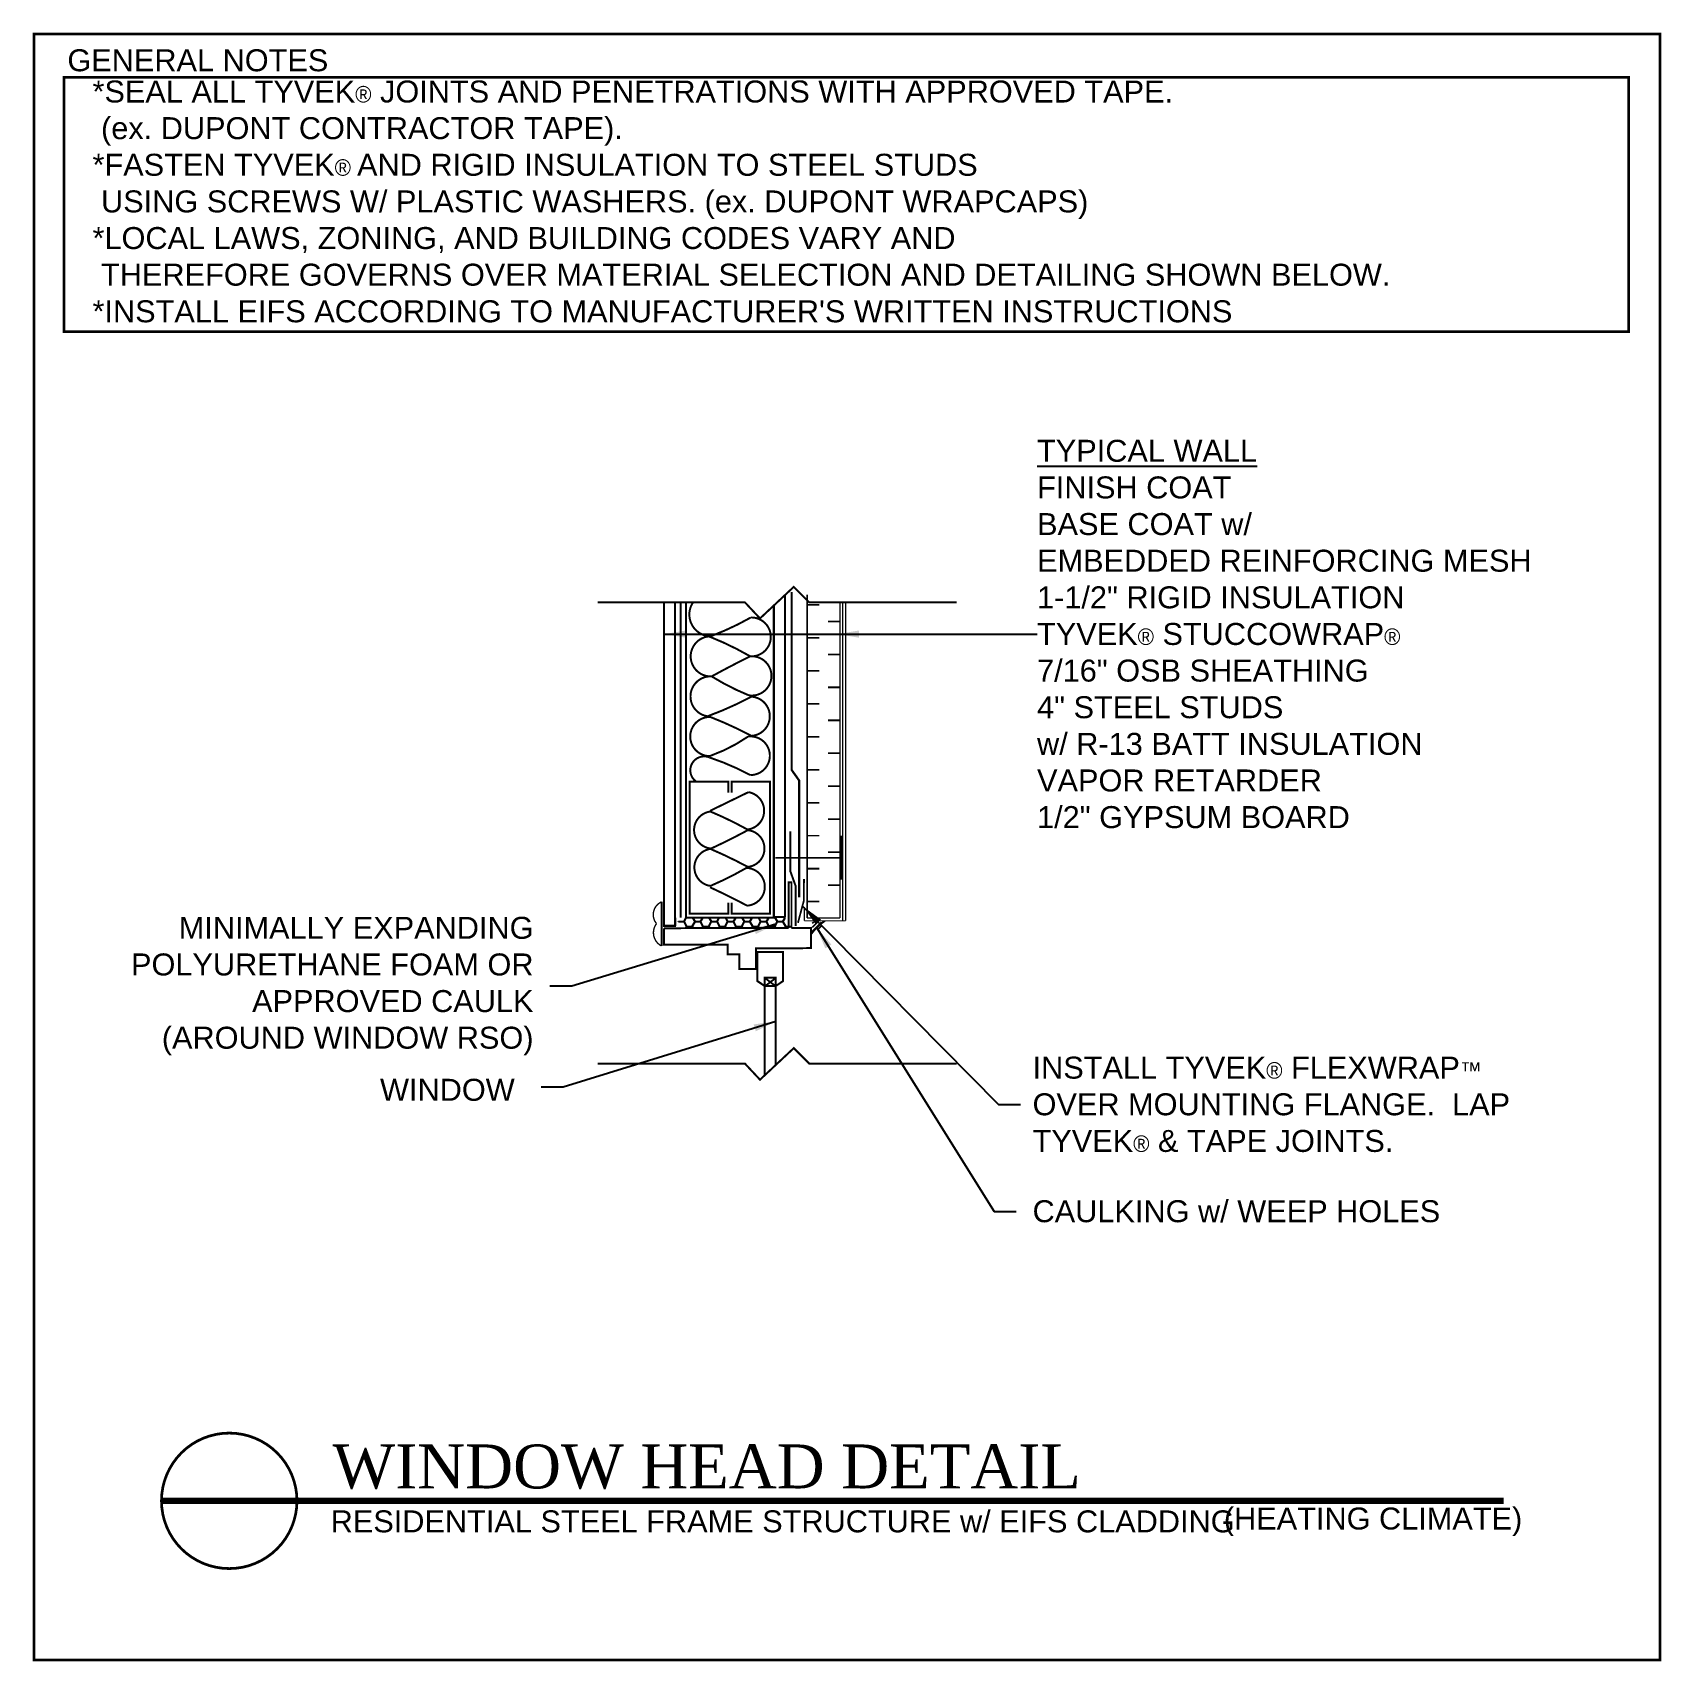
# Model space of a CAD drawing. Extents: x -12.3 to 61.8, y 147.6 to 221.8.
import ezdxf

# ---------------------------------------------------------------- set-up
doc = ezdxf.new("R2010")
doc.units = 0
doc.header["$MEASUREMENT"] = 0
doc.linetypes.add('CENTER', pattern=[2, 1.25, -0.25, 0.25, -0.25])
doc.linetypes.add('DASHED', pattern=[0.75, 0.5, -0.25])
doc.layers.get('0').update_dxf_attribs({"linetype": 'CONTINUOUS'})
for name, color, linetype in [('CLADDING', 7, 'CONTINUOUS'), ('FASTENING', 1, 'CONTINUOUS'), ('INSULATION', 40, 'CONTINUOUS'), ('STRUCTURE', 7, 'CONTINUOUS'), ('TEXT', 7, 'CONTINUOUS'), ('TITLE', 7, 'CONTINUOUS'), ('TYVEK', 5, 'DASHED'), ('VAPOURBARRIER', 114, 'CENTER'), ('WINDOW', 7, 'CONTINUOUS')]:
    doc.layers.add(name, color=color, linetype=linetype)
doc.styles.add('DETAILS', font='sanss___.ttf', dxfattribs={"height": 1})
doc.styles.add('TITLE', font='TIMES.TTF', dxfattribs={"height": 2})
doc.dimstyles.new('TYVEKDETAILS', dxfattribs={"dimtxt": 1.5, "dimasz": 1, "dimexe": 0.75, "dimexo": 0.75, "dimgap": 0.75, "dimtad": 0, "dimtih": 1, "dimtoh": 1, "dimdec": 4, "dimzin": 0, "dimtxsty": 'DETAILS', "dimcen": 0.0625, "dimazin": 3, "dimtfac": 1, "dimtdec": 4, "dimtofl": 0, "dimtmove": 0, "dimatfit": 3, "dimtolj": 1, "dimtzin": 0})

# ---------------------------------------------------------------- blocks, each defined once
blk = doc.blocks.new('A$C62347D60')
at = {"const_width": 0.125}
blk.add_lwpolyline([(0.062, 0.062), (74.062, 0.062), (74.062, 74.062), (0.062, 74.062)], close=True, dxfattribs=at)
blk.add_lwpolyline([(8.949, 10.392, -1), (8.949, 4.226, -1), (8.949, 10.392, -0.7496)], format="xyb", dxfattribs=at)
at = {"layer": 'TITLE', "const_width": 0.125}
blk.add_lwpolyline([(1.428, 72.084), (72.635, 72.084), (72.635, 60.518), (1.428, 60.518)], close=True, dxfattribs=at)
at = {"layer": 'TITLE', "insert": (1.583, 73.365), "char_height": 1, "width": 19.25, "attachment_point": 1, "style": 'DETAILS'}
blk.add_mtext('GENERAL NOTES', dxfattribs=at)
blk = doc.blocks.new('A$C23C84D14')
at = {"layer": 'WINDOW'}
blk.add_blockref('A$C62347D60', (0, 0), dxfattribs=at)

msp = doc.modelspace()

# ---------------------------------------------------------------- hatches: boundary and pattern name
at = {"layer": 'FASTENING'}
h = msp.add_hatch(dxfattribs=at)
h.set_pattern_fill('ANSI31', color=256, style=0)
h.set_pattern_definition([(45, (-0.88227, 0.1672), (-0.08838835, 0.08838835), [])])
h.paths.add_polyline_path([(23.648, 181.291), (23.217, 181.31), (23.212, 181.18), (23.212, 180.714, -0.253753), (23.648, 181.041)])
at = {"layer": 'INSULATION'}
h = msp.add_hatch(dxfattribs=at)
h.set_pattern_fill('HONEY', scale=2, style=0)
h.set_pattern_definition([(0, (-0.50874, -3.79882), (0.375, 0.21650635), [0.25, -0.5]), (120, (-0.50874, -3.79882), (-0.375, 0.21650635), [0.25, -0.5]), (60, (-0.50874, -3.79882), (8e-10, 0.4330127), [-0.5, 0.25])])
h.paths.add_polyline_path([(22.213, 181.013), (22.213, 181.488), (21.113, 181.493), (17.113, 181.493), (17.113, 181.013)])

# ---------------------------------------------------------------- linework, layer by layer
for p, q in [((20.707, 178.608), (20.707, 179.929)), ((21.872, 178.608), (21.872, 179.929)), ((21.54, 178.383), (21.04, 178.758)), ((21.54, 178.758), (21.04, 178.383)), ((21.54, 178.758), (21.04, 178.758)), ((21.04, 178.383), (20.707, 178.608)), ((21.54, 178.383), (21.04, 178.383)), ((21.54, 178.383), (21.872, 178.608))]:
    msp.add_line(p, q)
at = {"const_width": 0.09}
for points in [[(13.437, 195.839), (20.14, 195.839), (20.823, 195.11), (22.359, 196.547), (23.066, 195.839), (29.769, 195.839)], [(21.04, 178.758), (21.04, 174.322)], [(21.54, 178.758), (21.54, 174.789)], [(13.437, 174.849), (20.14, 174.849), (20.823, 174.119), (22.359, 175.556), (23.066, 174.849), (29.769, 174.849)]]:
    msp.add_lwpolyline(points, dxfattribs=at)
at = {"layer": 'CLADDING', "const_width": 0.06}
for points in [[(24.591, 195.809), (24.591, 181.349)], [(24.716, 195.809), (24.716, 181.349)], [(22.841, 181.974), (22.841, 181.349)], [(24.716, 181.349), (22.841, 181.349)]]:
    msp.add_lwpolyline(points, dxfattribs=at)
at = {"layer": 'FASTENING', "const_width": 0.08}
msp.add_lwpolyline([(21.521, 184.221), (24.521, 184.221), (24.521, 185.221), (24.521, 183.221)], dxfattribs=at)
at = {"layer": 'FASTENING', "color": 112, "const_width": 0.08}
msp.add_lwpolyline([(22.55, 181.258), (22.815, 182.255), (22.825, 183.255)], dxfattribs=at)
at = {"layer": 'FASTENING', "const_width": 0.09}
msp.add_lwpolyline([(23.778, 181.349, 0.092367), (23.15, 180.745, -1)], format="xyb", dxfattribs=at)
at = {"layer": 'INSULATION', "const_width": 0.09}
for points in [[(17.774, 195.839, 0.583016), (18.561, 194.293, 0.04039), (20.407, 195.154, -1.044572), (20.377, 193.387, 0.036839), (18.5, 194.293, 0.978351), (18.623, 192.472, -0.011745), (20.377, 193.387, -1.122527), (20.315, 191.611, -0.042055), (18.623, 192.472, 0.955215), (18.438, 190.658, 0.033771), (20.438, 191.55, -0.932497), (20.438, 189.766, 0.02843), (18.561, 190.627, 1.006035), (18.53, 188.844, 0.065918), (20.284, 189.736, -1.071863), (20.377, 187.983, 0.044094), (18.53, 188.782, 0.905854), (17.926, 187.681)], [(18.551, 186.355), (20.299, 187.206, -0.865428), (20.253, 185.505, 0.027485), (18.566, 186.324, 0.899465), (18.597, 184.638, 0.014655), (20.268, 185.474, -0.908074), (20.268, 183.803, 0.021981), (18.566, 184.623, 0.864899), (18.566, 182.937, 0.029309), (20.206, 183.757, -0.955703), (20.237, 182.04, 0.013113), (18.551, 182.875)]]:
    msp.add_lwpolyline(points, format="xyb", dxfattribs=at)
at = {"layer": 'INSULATION', "color": 202}
for points, const_width in [([(22.966, 196.196), (22.966, 181.474)], 0.08), ([(23.516, 195.724), (22.966, 195.724)], 0.08), ([(24.466, 195.809), (24.466, 181.474)], 0.06), ([(24.466, 194.974), (23.916, 194.974)], 0.08), ([(23.516, 194.224), (22.966, 194.224)], 0.08), ([(24.466, 193.474), (23.916, 193.474)], 0.08), ([(23.516, 192.724), (22.966, 192.724)], 0.08), ([(24.466, 191.974), (23.916, 191.974)], 0.08), ([(23.516, 191.224), (22.966, 191.224)], 0.08), ([(24.466, 190.474), (23.916, 190.474)], 0.08), ([(23.516, 189.724), (22.966, 189.724)], 0.08), ([(24.466, 188.974), (23.916, 188.974)], 0.08), ([(24.466, 188.974), (23.916, 188.974)], 0.08), ([(23.516, 188.224), (22.966, 188.224)], 0.08), ([(24.466, 187.474), (23.916, 187.474)], 0.08), ([(23.516, 186.724), (22.966, 186.724)], 0.08), ([(24.466, 185.974), (23.916, 185.974)], 0.08), ([(23.516, 185.224), (22.966, 185.224)], 0.06), ([(24.466, 184.474), (23.916, 184.474)], 0.09), ([(23.516, 183.724), (22.966, 183.724)], 0.08), ([(24.466, 182.974), (23.916, 182.974)], 0.08), ([(23.516, 182.224), (22.966, 182.224)], 0.08), ([(24.466, 181.474), (22.966, 181.474)], 0.06)]:
    msp.add_lwpolyline(points, dxfattribs=dict(at, const_width=const_width))
at = {"layer": 'STRUCTURE'}
for p, q in [((16.456, 181.114), (16.456, 195.839)), ((16.956, 181.114), (16.956, 195.839)), ((17.456, 181.493), (17.456, 195.839)), ((21.456, 181.493), (21.456, 195.702)), ((16.335, 182.209), (16.335, 180.209)), ((16.956, 181.114), (16.456, 181.114)), ((16.956, 181.493), (16.956, 181.114))]:
    msp.add_line(p, q, dxfattribs=at)
at = {"layer": 'STRUCTURE', "const_width": 0.09}
for points in [[(16.456, 195.839), (16.456, 181.114), (16.956, 181.114), (16.956, 195.839)], [(17.456, 195.839), (17.456, 181.493), (21.456, 181.493), (21.456, 195.702)], [(21.956, 196.17), (21.956, 181.493)], [(21.456, 189.714), (21.456, 181.493)], [(19.379, 187.181), (19.379, 187.681), (17.629, 187.681), (17.629, 181.681), (19.379, 181.681), (19.379, 182.181)], [(19.533, 187.181), (19.533, 187.681), (21.283, 187.681), (21.283, 181.681), (19.533, 181.681), (19.533, 182.181)], [(22.127, 181.026), (22.127, 183.1), (22.256, 183.1), (22.256, 181.026)], [(16.456, 181.013), (16.456, 180.264), (19.355, 180.264), (19.355, 179.831), (19.887, 179.831), (19.887, 179.162), (20.635, 179.162), (20.635, 180.091), (23.15, 180.107), (23.15, 181.028), (22.256, 181.026)], [(22.127, 181.026), (16.456, 181.013)], [(21.956, 181.527), (21.456, 181.527)], [(20.707, 179.929), (21.872, 179.929), (21.872, 178.608), (21.54, 178.383), (21.54, 178.758), (21.04, 178.758), (21.04, 178.383), (20.707, 178.608), (20.707, 179.929)]]:
    msp.add_lwpolyline(points, dxfattribs=at)
at = {"layer": 'STRUCTURE', "const_width": 0.0625}
msp.add_lwpolyline([(16.335, 182.209), (16.335, 180.209, -0.463891), (16.114, 181.221, -0.493021), (16.335, 182.209, 0.464284)], format="xyb", dxfattribs=at)
at = {"layer": 'TEXT', "color": 140, "const_width": 0.09}
msp.add_lwpolyline([(22.198, 185.423), (22.198, 183.621), (22.443, 182.94), (22.443, 181.116)], dxfattribs=at)
at = {"layer": 'TITLE', "const_width": 0.3}
msp.add_lwpolyline([(-6.414, 154.955), (54.672, 154.955)], dxfattribs=at)
at = {"layer": 'TYVEK', "const_width": 0.1}
msp.add_lwpolyline([(22.267, 196.319), (22.267, 188.211), (22.608, 187.729), (22.608, 182.418)], dxfattribs=at)
at = {"layer": 'VAPOURBARRIER', "linetype": 'CENTER', "const_width": 0.09}
msp.add_lwpolyline([(17.206, 181.493), (17.206, 195.839)], dxfattribs=at)

# ---------------------------------------------------------------- block references
at = {"layer": 'INSULATION'}
msp.add_blockref('A$C23C84D14', (-12.28, 147.646), dxfattribs=at)

# ---------------------------------------------------------------- texts
at = {"layer": 'TEXT', "insert": (-9.553, 219.589), "char_height": 1, "width": 69.25, "attachment_point": 1, "style": 'DETAILS'}
msp.add_mtext("*SEAL ALL TYVEK{\\fSymbol|b0|i0|c2|p18;\\H0.75x;â} JOINTS AND PENETRATIONS WITH APPROVED TAPE.\\P (ex. DUPONT CONTRACTOR TAPE).\\P{\\fSansSerif|b0|i0|c2|p0;*FASTEN TYVEK\\fSymbol|b0|i0|c2|p16;\\H0.75x;â \\fSansSerif|b0|i0|c2|p0;\\H1.333x;AND RIGID INSULATION TO STEEL STUDS \\P USING SCREWS W/ PLASTIC WASHERS. }(ex. DUPONT WRAPCAPS)\\P*LOCAL LAWS, ZONING, AND BUILDING CODES VARY AND \\P THEREFORE GOVERNS OVER MATERIAL SELECTION AND DETAILING SHOWN BELOW.\\P{\\fSansSerif|b0|i0|c2|p0;*INSTALL EIFS ACCORDING TO MANUFACTURER'S WRITTEN INSTRUCTIONS}", dxfattribs=at)
at = {"layer": 'TEXT', "char_height": 1, "style": 'DETAILS'}
for s, insert, attachment_point in [('\\LTYPICAL WALL\\P\\lFINISH COAT\\PBASE COAT w/\\PEMBEDDED REINFORCING MESH\\P1-1/2" RIGID INSULATION\\PTYVEK\\fSymbol|b0|i0|c2|p18;\\H0.75;â\\fSansSerif|b0|i0|c2|p2;\\H1; STUCCOWRAP\\fSymbol|b0|i0|c2|p18;\\H0.75;â\\P\\fSansSerif|b0|i0|c2|p2;\\H1;7/16" OSB SHEATHING\\P4" STEEL STUDS \\Pw/ R-13 BATT INSULATION\\PVAPOR RETARDER\\P1/2" GYPSUM BOARD', (33.431, 194.397), 4), ('MINIMALLY EXPANDING\\PPOLYURETHANE FOAM OR \\PAPPROVED CAULK \\P(AROUND WINDOW RSO)', (10.516, 178.38), 6), ('INSTALL TYVEK{\\fSymbol|b0|i0|c2|p18;\\H0.75x;â} FLEXWRAP{\\fSymbol|b0|i0|c2|p18;\\H0.75x;Ô\\P}OVER MOUNTING FLANGE.  LAP \\PTYVEK{\\fSymbol|b0|i0|c2|p18;\\H0.75x;â} & TAPE JOINTS.', (33.227, 172.993), 4), ('\\A1;WINDOW', (9.66, 173.653), 6), ('CAULKING w/ WEEP HOLES', (33.227, 168.127), 4)]:
    msp.add_mtext(s, dxfattribs=dict(at, insert=insert, attachment_point=attachment_point))
at = {"layer": 'TITLE', "attachment_point": 4}
for s, insert, char_height, width, style in [('WINDOW HEAD DETAIL', (1.367, 156.497), 2, 54.43787, 'TITLE'), ('RESIDENTIAL STEEL FRAME STRUCTURE w/ EIFS CLADDING ', (1.285, 154.013), 1, 54.4375, 'DETAILS'), ('(HEATING CLIMATE)', (41.931, 153.999), 1, 14.74941, 'DETAILS')]:
    msp.add_mtext(s, dxfattribs=dict(at, insert=insert, char_height=char_height, width=width, style=style))

# ---------------------------------------------------------------- leaders
at = {"layer": 'TEXT'}
msp.add_leader([(16.456, 194.397), (33.431, 194.397)], dimstyle='TYVEKDETAILS', dxfattribs=at)
at = {"layer": 'TEXT', "annotation_type": 0, "has_hookline": 1}
for points, hookline_direction, text_width in [([(24.33, 194.397), (32.681, 194.397)], 0, 21.871), ([(22.779, 182.005), (31.681, 172.993), (32.681, 172.993)], 0, 18.246), ([(21.542, 181.193), (12.266, 178.38), (11.266, 178.38)], 1, 17.804), ([(23.404, 181.029), (31.477, 168.127), (32.477, 168.127)], 0, 18.089), ([(21.54, 176.774), (11.858, 173.774), (10.858, 173.774)], 1, 5.968)]:
    msp.add_leader(points, dimstyle='TYVEKDETAILS', dxfattribs=dict(at, hookline_direction=hookline_direction, text_width=text_width))

doc.saveas('drawing.dxf')
